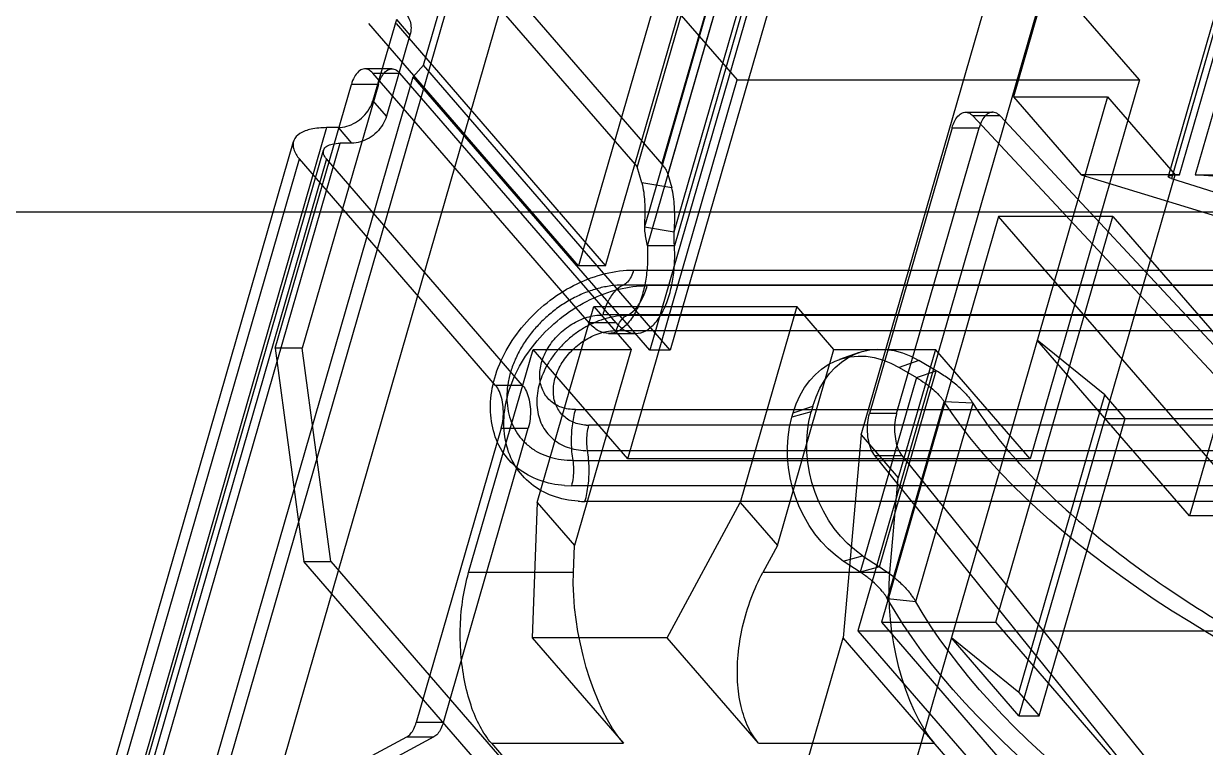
# Model space of a CAD drawing. Header units: millimetres. Extents: x -1 to 407, y -1 to 283.
# Drawn here: x 194.216 to 196.108, y 180.492 to 181.651 of the extents above; entities that cross this region are included whole.
import ezdxf

# ---------------------------------------------------------------- set-up
doc = ezdxf.new("R2010")
doc.units = ezdxf.units.MM
doc.header["$LTSCALE"] = 23.1
doc.layers.get('0').update_dxf_attribs({"linetype": 'CONTINUOUS'})
doc.layers.add('001-PCB', color=7, linetype='CONTINUOUS')

msp = doc.modelspace()

# ---------------------------------------------------------------- linework, layer by layer
at = {"color": 6, "linetype": 'Continuous'}
for p, q in [((195.11, 182.4254), (194.4788, 180.2387)), ((194.5966, 180.347), (195.1966, 182.4254)), ((194.8563, 181.584), (195.0938, 182.4067)), ((195.4296, 182.3889), (195.1046, 181.2631)), ((195.1479, 181.2631), (195.4729, 182.3889)), ((195.4764, 182.3849), (195.1983, 181.4214)), ((195.2381, 181.4255), (195.5162, 182.3889)), ((195.5255, 182.3732), (195.2473, 181.4097)), ((195.4962, 182.3172), (195.2099, 181.3254)), ((195.2578, 181.3176), (195.5443, 182.3101)), ((195.5569, 180.9923), (195.9381, 182.3129)), ((196.0258, 182.3129), (195.8008, 181.5335)), ((195.2148, 181.2947), (195.5071, 182.3072)), ((195.5504, 182.3072), (195.2581, 181.2947)), ((196.0667, 181.4085), (196.2886, 182.1771)), ((196.3133, 182.1771), (196.0914, 181.4085)), ((196.2688, 182.1688), (196.0485, 181.4059)), ((196.2721, 182.1586), (196.0538, 181.4025)), ((195.4564, 181.9504), (195.2189, 181.1277)), ((195.4889, 181.9504), (195.2514, 181.1277)), ((194.8592, 181.813), (195.1983, 181.4214)), ((194.9025, 181.813), (195.2381, 181.4255)), ((195.2067, 181.7354), (195.3583, 181.5604)), ((196.0024, 181.5604), (195.8508, 181.7354)), ((195.8475, 181.7027), (195.5519, 180.6786)), ((195.1046, 181.2631), (194.7691, 181.6506)), ((194.813, 181.6573), (194.7755, 181.5274)), ((194.8124, 181.6506), (195.1479, 181.2631)), ((194.813, 181.6573), (194.8347, 181.6323)), ((194.8347, 181.6323), (194.7972, 181.5024)), ((194.8059, 181.5782), (194.7626, 181.5782)), ((195.1215, 181.1715), (194.7751, 181.5715)), ((194.7751, 181.5715), (194.8184, 181.5715)), ((195.1648, 181.1715), (194.8184, 181.5715)), ((194.84, 181.5652), (194.8563, 181.584)), ((195.2514, 181.1277), (194.8563, 181.584)), ((194.4463, 180.2012), (194.84, 181.5652)), ((194.6191, 181.131), (194.7409, 181.5532)), ((194.7842, 181.5532), (194.6624, 181.131)), ((194.7842, 181.5532), (194.7409, 181.5532)), ((195.2189, 181.1277), (194.84, 181.5652)), ((195.1833, 180.9542), (195.3583, 181.5604)), ((195.3583, 181.5604), (196.0024, 181.5604)), ((196.0024, 181.5604), (195.8274, 180.9542)), ((195.9513, 181.5335), (195.5763, 180.2345)), ((195.8008, 181.5335), (195.9091, 181.4085)), ((195.8008, 181.5335), (195.9513, 181.5335)), ((195.9513, 181.5335), (196.0596, 181.4085)), ((194.7972, 181.5024), (194.7755, 181.5274)), ((195.7241, 181.5089), (195.7674, 181.5089)), ((195.7359, 181.503), (196.5944, 180.582)), ((195.7792, 181.503), (195.7359, 181.503)), ((196.6377, 180.582), (195.7792, 181.503)), ((194.7011, 181.4841), (194.3466, 180.256)), ((194.7197, 181.4841), (194.7011, 181.4841)), ((194.7197, 181.4841), (194.7414, 181.4591)), ((195.7024, 181.4839), (195.5704, 181.0266)), ((195.6137, 181.0266), (195.7457, 181.4839)), ((195.7024, 181.4839), (195.7457, 181.4839)), ((194.2941, 180.2345), (194.6484, 181.4618)), ((194.3683, 180.231), (194.7228, 181.4591)), ((194.7414, 181.4591), (194.7228, 181.4591)), ((194.3421, 180.2206), (194.6964, 181.448)), ((194.3104, 180.2306), (194.6578, 181.4341)), ((194.7011, 181.4341), (194.3537, 180.2306)), ((194.9718, 181.0716), (194.6578, 181.4341)), ((195.0151, 181.0716), (194.7011, 181.4341)), ((195.2058, 181.3958), (195.1983, 181.4214)), ((195.2473, 181.4097), (195.2537, 181.388)), ((195.9091, 181.4085), (196.181, 181.3255)), ((196.0667, 181.4085), (195.9091, 181.4085)), ((195.9471, 181.0188), (196.0596, 181.4085)), ((196.0538, 181.4025), (196.3004, 181.3255)), ((196.0914, 181.4085), (196.2875, 181.4085)), ((195.2537, 181.388), (195.2058, 181.3958)), ((195.2099, 181.3254), (195.2578, 181.3176)), ((195.7769, 181.342), (195.5894, 180.6925)), ((195.7724, 180.6925), (195.9599, 181.342)), ((196.7729, 180.192), (195.7769, 181.342)), ((195.9599, 181.342), (195.7769, 181.342)), ((195.9599, 181.342), (196.9558, 180.192)), ((195.2581, 181.2947), (195.2148, 181.2947)), ((195.1479, 181.2631), (195.1046, 181.2631)), ((195.1928, 181.2562), (197.5528, 181.2562)), ((197.5362, 181.2322), (195.1763, 181.2322)), ((197.5744, 181.2312), (195.2145, 181.2312)), ((195.0385, 180.884), (195.1291, 181.1979)), ((195.1291, 181.1979), (195.1887, 181.1292)), ((195.1291, 181.1979), (195.4539, 181.1979)), ((195.4539, 181.1979), (195.3633, 180.884)), ((195.5134, 181.1292), (195.4539, 181.1979)), ((197.5032, 181.1843), (195.1432, 181.1843)), ((197.5413, 181.1833), (195.1814, 181.1833)), ((195.1648, 181.1715), (195.1215, 181.1715)), ((195.1649, 181.1593), (197.5248, 181.1593)), ((195.1527, 181.1547), (195.196, 181.1547)), ((194.6191, 181.131), (194.6648, 180.7895)), ((194.6624, 181.131), (194.6191, 181.131)), ((194.7081, 180.7895), (194.6624, 181.131)), ((194.9286, 180.772), (195.0317, 181.1292)), ((195.1833, 180.9542), (195.0317, 181.1292)), ((195.0317, 181.1292), (195.1887, 181.1292)), ((195.1887, 181.1292), (195.098, 180.8153)), ((195.2514, 181.1277), (195.2189, 181.1277)), ((195.4228, 180.8153), (195.5134, 181.1292)), ((195.5134, 181.1292), (195.6758, 181.1292)), ((195.5538, 181.124), (195.5221, 181.1131)), ((195.6758, 181.1292), (195.6164, 180.9235)), ((195.8274, 180.9542), (195.6758, 181.1292)), ((195.6495, 181.1113), (195.6178, 181.1004)), ((195.6178, 181.1004), (195.6453, 181.0841)), ((195.677, 181.0951), (195.6495, 181.1113)), ((195.6453, 181.0841), (195.5553, 180.7726)), ((195.5864, 180.7813), (195.677, 181.0951)), ((195.6453, 181.0841), (195.677, 181.0951)), ((195.0151, 181.0716), (194.9718, 181.0716)), ((195.5989, 180.7302), (195.6898, 181.0454)), ((195.6446, 180.7254), (195.7362, 181.0429)), ((195.7362, 181.0429), (195.6898, 181.0454)), ((195.8096, 180.58), (195.9471, 181.0563)), ((195.0995, 181.0328), (197.4594, 181.0328)), ((195.477, 181.0292), (195.446, 181.0206)), ((195.446, 181.0206), (195.448, 181.0275)), ((195.448, 181.0275), (195.4797, 181.0384)), ((195.4797, 181.0384), (195.477, 181.0292)), ((195.6137, 181.0266), (195.5704, 181.0266)), ((196.1336, 181.0401), (196.0824, 180.8626)), ((197.4811, 181.0078), (195.1211, 181.0078)), ((194.9809, 181.0033), (194.8449, 180.5322)), ((194.8882, 180.5322), (195.0242, 181.0033)), ((194.9809, 181.0033), (195.0242, 181.0033)), ((195.5569, 180.9923), (195.5281, 180.6675)), ((195.5569, 180.9923), (195.6164, 180.9235)), ((195.1122, 180.9674), (195.1129, 180.9673)), ((195.1129, 180.9673), (195.117, 180.9672)), ((195.119, 180.9672), (197.479, 180.9672)), ((195.0953, 180.9516), (197.4552, 180.9516)), ((195.8274, 180.9542), (195.1833, 180.9542)), ((196.4077, 179.9317), (195.5789, 180.9591)), ((195.5789, 180.9591), (195.6222, 180.9591)), ((195.6222, 180.9591), (196.451, 179.9317)), ((195.0823, 180.9113), (195.0932, 180.911)), ((197.4531, 180.911), (195.0932, 180.911)), ((195.603, 180.772), (195.6164, 180.9235)), ((195.0385, 180.884), (195.0301, 180.6675)), ((195.0385, 180.884), (195.098, 180.8153)), ((195.1148, 180.886), (197.4748, 180.886)), ((195.2466, 180.6675), (195.3633, 180.884)), ((195.3633, 180.884), (195.4228, 180.8153)), ((195.0964, 180.772), (195.098, 180.8153)), ((195.4228, 180.8153), (195.3995, 180.772)), ((195.5283, 180.7904), (195.5593, 180.799)), ((195.5593, 180.799), (195.5864, 180.7813)), ((195.1844, 180.1895), (194.6648, 180.7895)), ((194.6648, 180.7895), (194.7081, 180.7895)), ((194.7081, 180.7895), (195.2277, 180.1895)), ((195.5553, 180.7726), (195.5283, 180.7904)), ((195.5864, 180.7813), (195.5553, 180.7726)), ((195.0964, 180.772), (194.9286, 180.772)), ((195.603, 180.772), (195.3995, 180.772)), ((195.5989, 180.7302), (195.6446, 180.7254)), ((195.5894, 180.6925), (196.5854, 179.5425)), ((195.5894, 180.6925), (195.7724, 180.6925)), ((196.7683, 179.5425), (195.7724, 180.6925)), ((195.0301, 180.6675), (195.1763, 180.4987)), ((195.2466, 180.6675), (195.0301, 180.6675)), ((195.3928, 180.4987), (195.2466, 180.6675)), ((195.4031, 180.2345), (195.5281, 180.6675)), ((195.7392, 180.4237), (195.5281, 180.6675)), ((195.5519, 180.6786), (195.7251, 180.4786)), ((195.5519, 180.6786), (196.1592, 180.6786)), ((195.8096, 180.5425), (195.7013, 180.6675)), ((195.8096, 180.58), (195.7013, 180.6675)), ((195.8096, 180.58), (195.842, 180.5425)), ((194.8882, 180.5322), (194.8449, 180.5322)), ((194.3104, 180.2306), (194.8298, 180.5089)), ((194.8731, 180.5089), (194.3537, 180.2306)), ((194.8298, 180.5089), (194.8731, 180.5089)), ((194.9652, 180.4987), (195.0301, 180.4237)), ((194.9652, 180.4987), (195.1763, 180.4987)), ((195.3928, 180.4987), (195.6742, 180.4987))]:
    msp.add_line(p, q, dxfattribs=at)
at = {"color": 7, "linetype": 'Continuous'}
for p, q in [((195.9471, 181.0563), (195.8388, 181.1438)), ((196.0824, 180.8626), (195.8388, 181.1438)), ((195.9795, 181.0188), (195.9471, 181.0563)), ((195.9471, 181.0188), (195.8096, 180.5425)), ((195.842, 180.5425), (195.9795, 181.0188)), ((195.9471, 181.0188), (197.311, 181.0188)), ((197.4464, 180.8626), (196.0824, 180.8626)), ((195.8096, 180.5425), (195.842, 180.5425))]:
    msp.add_line(p, q, dxfattribs=at)
at = {"color": 6, "linetype": 'Continuous'}
for centre, radius, start, end in [((195.1212, 181.0818), 0.074, 266.636, 269.9635), ((195.0953, 181.0885), 0.1369, 266.2917, 270.0122), ((195.1148, 181.0533), 0.1674, 266.2786, 270.0214)]:
    msp.add_arc(centre, radius, start, end, dxfattribs=at)
at = {"color": 6, "linetype": 'Continuous', "extrusion": (0, 0, -1)}
for centre, major_axis, ratio, start_param, end_param in [((196.0866, 181.4024), (-0.0381, 0.0032), 0.135087, -0.547189, 1.009655), ((196.1113, 181.4024), (-0.0381, 0.0032), 0.135087, 1.009655, 2.566499), ((195.5771, 180.9469), (-0.0521, 0.1671), 0.753786, -0.851944, 0.695546), ((195.6088, 180.9579), (-0.0521, 0.1671), 0.753786, -0.851946, 0.695545), ((197.081, 180.9681), (-1.4564, 0.3624), 0.423626, 5.012153, 5.860427), ((197.081, 180.9681), (-1.4079, 0.3503), 0.423626, -0.572249, -0.422759), ((195.6061, 180.9487), (-0.0521, 0.1671), 0.753786, -2.399433, -0.851941), ((195.5751, 180.9401), (-0.0521, 0.1671), 0.753786, -2.399433, -0.851944), ((195.183, 180.672), (-0.0438, 0.1993), 0.376233, -2.535443, -0.964647), ((195.6896, 180.672), (-0.0359, 0.1995), 0.402532, -2.545686, -0.974891), ((196.9702, 180.5842), (-1.4252, 0.4706), 0.441408, -1.303516, -0.455242), ((196.9702, 180.5842), (-1.3777, 0.4549), 0.441408, 4.979669, 5.827943)]:
    msp.add_ellipse(centre, major_axis=major_axis, ratio=ratio, start_param=start_param, end_param=end_param, dxfattribs=at)
at = {"color": 6, "linetype": 'Continuous'}
for points, knots in [([(194.8305, 181.6634), (194.8325, 181.6607), (194.8356, 181.6543), (194.837, 181.6434), (194.8357, 181.636), (194.8347, 181.6323)], [0, 0, 0, 0, 0.312406, 0.643127, 1, 1, 1, 1]), ([(194.7751, 181.5715), (194.7731, 181.5738), (194.7686, 181.5777), (194.7595, 181.5788), (194.7514, 181.5738), (194.745, 181.5649), (194.7421, 181.5574), (194.7409, 181.5532)], [0, 0, 0, 0, 0.186516, 0.344902, 0.517523, 0.734269, 1, 1, 1, 1]), ([(194.7842, 181.5532), (194.7854, 181.5574), (194.7883, 181.5649), (194.7947, 181.5738), (194.8028, 181.5788), (194.8119, 181.5777), (194.8164, 181.5738), (194.8184, 181.5715)], [0, 0, 0, 0, 0.265761, 0.482512, 0.655126, 0.813504, 1, 1, 1, 1]), ([(194.7197, 181.4841), (194.7245, 181.4841), (194.7343, 181.4857), (194.748, 181.4919), (194.7603, 181.5015), (194.7699, 181.5134), (194.7742, 181.5227), (194.7755, 181.5274)], [0, 0, 0, 0, 0.189263, 0.390894, 0.598495, 0.804014, 1, 1, 1, 1]), ([(194.7972, 181.5024), (194.7958, 181.4977), (194.7916, 181.4884), (194.7819, 181.4765), (194.7697, 181.4669), (194.7559, 181.4607), (194.7461, 181.4591), (194.7414, 181.4591)], [0, 0, 0, 0, 0.196011, 0.401543, 0.609144, 0.810762, 1, 1, 1, 1]), ([(195.7024, 181.4839), (195.7036, 181.4881), (195.7065, 181.4954), (195.7126, 181.5043), (195.7205, 181.5093), (195.7294, 181.5087), (195.7339, 181.5051), (195.7359, 181.503)], [0, 0, 0, 0, 0.266298, 0.484654, 0.659098, 0.817146, 1, 1, 1, 1]), ([(195.7792, 181.503), (195.7772, 181.5051), (195.7727, 181.5087), (195.7638, 181.5093), (195.7559, 181.5043), (195.7498, 181.4954), (195.7469, 181.4881), (195.7457, 181.4839)], [0, 0, 0, 0, 0.182873, 0.34093, 0.51538, 0.733731, 1, 1, 1, 1]), ([(194.7011, 181.4841), (194.6929, 181.4841), (194.6781, 181.4829), (194.6593, 181.4767), (194.6471, 181.4645), (194.6476, 181.4476), (194.6539, 181.4386), (194.6578, 181.4341)], [0, 0, 0, 0, 0.274029, 0.486947, 0.647888, 0.801387, 1, 1, 1, 1]), ([(194.7011, 181.4341), (194.6992, 181.4364), (194.696, 181.4409), (194.6958, 181.4493), (194.7018, 181.4554), (194.7113, 181.4585), (194.7187, 181.4591), (194.7228, 181.4591)], [0, 0, 0, 0, 0.198634, 0.352139, 0.513086, 0.726001, 1, 1, 1, 1]), ([(195.2381, 181.4255), (195.2396, 181.4238), (195.2422, 181.4204), (195.2454, 181.4151), (195.2468, 181.4115), (195.2473, 181.4097)], [0, 0, 0, 0, 0.366654, 0.699033, 1, 1, 1, 1]), ([(195.2058, 181.3958), (195.2086, 181.3861), (195.2111, 181.3624), (195.2107, 181.3389), (195.2099, 181.3254)], [0, 0, 0, 0, 0.428527, 1, 1, 1, 1]), ([(195.2578, 181.3176), (195.2587, 181.331), (195.259, 181.3546), (195.2565, 181.3783), (195.2537, 181.388)], [0, 0, 0, 0, 0.571473, 1, 1, 1, 1]), ([(195.2099, 181.3254), (195.21, 181.3222), (195.2106, 181.3156), (195.2123, 181.3054), (195.2139, 181.2983), (195.2148, 181.2947)], [0, 0, 0, 0, 0.305549, 0.639205, 1, 1, 1, 1]), ([(195.2581, 181.2947), (195.2579, 181.2974), (195.2577, 181.3026), (195.2575, 181.3103), (195.2577, 181.3152), (195.2578, 181.3176)], [0, 0, 0, 0, 0.355303, 0.68945, 1, 1, 1, 1]), ([(195.2148, 181.2947), (195.2153, 181.2858), (195.2154, 181.268), (195.2128, 181.2421), (195.2092, 181.2253), (195.2069, 181.2172)], [0, 0, 0, 0, 0.342264, 0.679396, 1, 1, 1, 1]), ([(195.2502, 181.2172), (195.2525, 181.2253), (195.2561, 181.2421), (195.2587, 181.268), (195.2586, 181.2858), (195.2581, 181.2947)], [0, 0, 0, 0, 0.320604, 0.657736, 1, 1, 1, 1]), ([(195.0823, 180.9113), (195.0685, 180.9122), (195.0417, 180.9175), (195.0064, 180.9368), (194.9798, 180.9662), (194.965, 181.0038), (194.962, 181.0462), (194.9706, 181.0907), (194.9909, 181.1343), (195.0206, 181.1745), (195.058, 181.2091), (195.1009, 181.2353), (195.1463, 181.2521), (195.1777, 181.2562), (195.1928, 181.2562)], [0, 0, 0, 0, 0.077138, 0.149822, 0.220677, 0.29346, 0.371056, 0.454411, 0.543555, 0.636948, 0.731882, 0.825697, 0.915326, 1, 1, 1, 1]), ([(195.1928, 181.2562), (195.1918, 181.2524), (195.1892, 181.2456), (195.1837, 181.2371), (195.1788, 181.2333), (195.1763, 181.2322)], [0, 0, 0, 0, 0.393558, 0.726571, 1, 1, 1, 1]), ([(195.1039, 180.8863), (195.09, 180.8872), (195.063, 180.8925), (195.0275, 180.912), (195.0012, 180.9418), (194.9863, 180.9792), (194.9835, 181.0214), (194.9924, 181.0656), (195.0122, 181.109), (195.0417, 181.1492), (195.079, 181.1836), (195.1219, 181.21), (195.1675, 181.227), (195.1992, 181.2312), (195.2145, 181.2312)], [0, 0, 0, 0, 0.077878, 0.150893, 0.22193, 0.294532, 0.371598, 0.454523, 0.543086, 0.635792, 0.730349, 0.824123, 0.914626, 1, 1, 1, 1]), ([(195.1763, 181.2322), (195.1696, 181.2322), (195.156, 181.2312), (195.1356, 181.2271), (195.1153, 181.2203), (195.0953, 181.2111), (195.0762, 181.1996), (195.0582, 181.1859), (195.0417, 181.1705), (195.027, 181.1535), (195.0144, 181.1353), (195.0042, 181.1163), (194.9965, 181.0967), (194.9915, 181.0771), (194.9894, 181.0577), (194.9901, 181.039), (194.9936, 181.0213), (195, 181.0049), (195.0091, 180.9902), (195.0207, 180.9775), (195.0345, 180.9671), (195.0504, 180.9592), (195.0679, 180.9539), (195.0801, 180.9523), (195.0864, 180.9518)], [0, 0, 0, 0, 0.04564, 0.093024, 0.141953, 0.192128, 0.243194, 0.294761, 0.346392, 0.397639, 0.448076, 0.497336, 0.545124, 0.591211, 0.635492, 0.678022, 0.718991, 0.758717, 0.797664, 0.836404, 0.875531, 0.915578, 0.956972, 1, 1, 1, 1]), ([(195.1763, 181.2322), (195.1714, 181.2301), (195.1616, 181.2225), (195.1506, 181.2057), (195.1454, 181.192), (195.1432, 181.1843)], [0, 0, 0, 0, 0.269646, 0.601807, 1, 1, 1, 1]), ([(195.1814, 181.1833), (195.1864, 181.1853), (195.1962, 181.193), (195.2071, 181.2098), (195.2123, 181.2235), (195.2145, 181.2312)], [0, 0, 0, 0, 0.269645, 0.601807, 1, 1, 1, 1]), ([(195.2069, 181.2172), (195.2043, 181.2083), (195.1983, 181.1921), (195.1857, 181.1719), (195.1705, 181.1583), (195.1528, 181.1531), (195.135, 181.1582), (195.1258, 181.1665), (195.1215, 181.1715)], [0, 0, 0, 0, 0.224103, 0.415062, 0.572478, 0.707045, 0.841801, 1, 1, 1, 1]), ([(195.1648, 181.1715), (195.1691, 181.1665), (195.1783, 181.1582), (195.1961, 181.1531), (195.2138, 181.1583), (195.229, 181.1719), (195.2416, 181.1921), (195.2476, 181.2083), (195.2502, 181.2172)], [0, 0, 0, 0, 0.158189, 0.292939, 0.427503, 0.584918, 0.775882, 1, 1, 1, 1]), ([(195.1814, 181.1833), (195.176, 181.1833), (195.165, 181.1825), (195.1486, 181.179), (195.1322, 181.1733), (195.1162, 181.1655), (195.1009, 181.1558), (195.0867, 181.1444), (195.0738, 181.1315), (195.0625, 181.1174), (195.0531, 181.1025), (195.0458, 181.0869), (195.0407, 181.0711), (195.0379, 181.0553), (195.0375, 181.0399), (195.0396, 181.0253), (195.044, 181.0117), (195.0508, 180.9995), (195.0597, 180.9889), (195.0706, 180.9802), (195.0832, 180.9735), (195.0973, 180.9691), (195.1071, 180.9677), (195.1122, 180.9674)], [0, 0, 0, 0, 0.047857, 0.097621, 0.149054, 0.201803, 0.255448, 0.309534, 0.363549, 0.41698, 0.469367, 0.520311, 0.569498, 0.616749, 0.66204, 0.705511, 0.747479, 0.78844, 0.829025, 0.869908, 0.911717, 0.954966, 1, 1, 1, 1]), ([(195.0995, 181.0328), (195.0919, 181.0328), (195.0771, 181.035), (195.0581, 181.0461), (195.0457, 181.0638), (195.0412, 181.0856), (195.0446, 181.1093), (195.0551, 181.1326), (195.0719, 181.1535), (195.0933, 181.1704), (195.1175, 181.1815), (195.1349, 181.1843), (195.1432, 181.1843)], [0, 0, 0, 0, 0.094861, 0.182105, 0.266584, 0.355552, 0.453357, 0.559542, 0.670943, 0.784228, 0.895716, 1, 1, 1, 1]), ([(195.1649, 181.1593), (195.166, 181.1631), (195.1685, 181.1699), (195.174, 181.1784), (195.1789, 181.1822), (195.1814, 181.1833)], [0, 0, 0, 0, 0.393568, 0.726572, 1, 1, 1, 1]), ([(195.1169, 181.0079), (195.1097, 181.0083), (195.0959, 181.0113), (195.0782, 181.0228), (195.0667, 181.0406), (195.063, 181.0624), (195.0667, 181.086), (195.0779, 181.109), (195.0947, 181.1296), (195.116, 181.146), (195.1398, 181.1566), (195.1567, 181.1593), (195.1649, 181.1593)], [0, 0, 0, 0, 0.090541, 0.175823, 0.260777, 0.351493, 0.450716, 0.558782, 0.672454, 0.786246, 0.896143, 1, 1, 1, 1]), ([(195.6453, 181.0841), (195.6501, 181.0813), (195.6591, 181.0756), (195.6713, 181.0662), (195.6783, 181.0595), (195.6815, 181.0561)], [0, 0, 0, 0, 0.363751, 0.698115, 1, 1, 1, 1]), ([(195.7251, 181.0573), (195.721, 181.0618), (195.7115, 181.0709), (195.6953, 181.0835), (195.6833, 181.0913), (195.677, 181.0951)], [0, 0, 0, 0, 0.302217, 0.63657, 1, 1, 1, 1]), ([(194.9809, 181.0033), (194.9823, 181.0081), (194.9842, 181.0181), (194.9845, 181.0334), (194.9826, 181.0482), (194.9786, 181.0612), (194.9743, 181.0687), (194.9718, 181.0716)], [0, 0, 0, 0, 0.209849, 0.429272, 0.642992, 0.836718, 1, 1, 1, 1]), ([(195.0151, 181.0716), (195.0176, 181.0687), (195.0219, 181.0612), (195.0259, 181.0482), (195.0278, 181.0334), (195.0275, 181.0181), (195.0256, 181.0081), (195.0242, 181.0033)], [0, 0, 0, 0, 0.163304, 0.357047, 0.570769, 0.790178, 1, 1, 1, 1]), ([(195.6898, 181.0454), (195.6891, 181.0467), (195.6874, 181.0491), (195.6846, 181.0526), (195.6825, 181.055), (195.6815, 181.0561)], [0, 0, 0, 0, 0.317509, 0.650763, 1, 1, 1, 1]), ([(195.7251, 181.0573), (195.7265, 181.0557), (195.7292, 181.0526), (195.733, 181.0478), (195.7352, 181.0445), (195.7362, 181.0429)], [0, 0, 0, 0, 0.349023, 0.682277, 1, 1, 1, 1]), ([(195.0995, 181.0328), (195.0971, 181.0244), (195.0936, 181.0066), (195.0922, 180.9793), (195.0938, 180.9607), (195.0953, 180.9516)], [0, 0, 0, 0, 0.321058, 0.660216, 1, 1, 1, 1]), ([(195.5789, 180.9591), (195.5765, 180.9621), (195.5724, 180.9696), (195.5686, 180.9825), (195.5668, 180.9971), (195.5672, 181.0121), (195.5691, 181.0219), (195.5704, 181.0266)], [0, 0, 0, 0, 0.165473, 0.360035, 0.5733, 0.791486, 1, 1, 1, 1]), ([(195.6137, 181.0266), (195.6124, 181.0219), (195.6105, 181.0121), (195.6101, 180.9971), (195.6119, 180.9825), (195.6157, 180.9696), (195.6198, 180.9621), (195.6222, 180.9591)], [0, 0, 0, 0, 0.208539, 0.426739, 0.640002, 0.834548, 1, 1, 1, 1]), ([(195.119, 180.9672), (195.1183, 180.9717), (195.1175, 180.9809), (195.1182, 180.9946), (195.1199, 181.0035), (195.1211, 181.0078)], [0, 0, 0, 0, 0.33542, 0.674672, 1, 1, 1, 1]), ([(195.1148, 180.886), (195.1173, 180.8944), (195.1208, 180.9121), (195.1221, 180.9395), (195.1205, 180.958), (195.119, 180.9672)], [0, 0, 0, 0, 0.321058, 0.660216, 1, 1, 1, 1]), ([(195.0953, 180.9516), (195.096, 180.947), (195.0968, 180.9378), (195.0962, 180.9242), (195.0944, 180.9152), (195.0932, 180.911)], [0, 0, 0, 0, 0.335428, 0.674674, 1, 1, 1, 1]), ([(195.8171, 180.9396), (195.8486, 180.9055), (195.9205, 180.8382), (196.0446, 180.7454), (196.1886, 180.6568), (196.3497, 180.5741), (196.4641, 180.525), (196.5235, 180.5017)], [0, 0, 0, 0, 0.166516, 0.351845, 0.554284, 0.77135, 1, 1, 1, 1]), ([(195.5864, 180.7813), (195.5927, 180.7772), (195.6046, 180.7688), (195.6205, 180.7553), (195.6297, 180.7456), (195.6337, 180.7408)], [0, 0, 0, 0, 0.361499, 0.695805, 1, 1, 1, 1]), ([(194.9652, 180.4987), (194.9581, 180.5069), (194.9454, 180.5264), (194.9312, 180.5604), (194.9211, 180.5997), (194.9155, 180.6424), (194.9146, 180.6866), (194.9186, 180.7302), (194.9247, 180.7584), (194.9286, 180.772)], [0, 0, 0, 0, 0.113445, 0.243348, 0.386841, 0.539568, 0.696351, 0.851656, 1, 1, 1, 1]), ([(195.3928, 180.4987), (195.3863, 180.5063), (195.3745, 180.5251), (195.3634, 180.5587), (195.3581, 180.598), (195.3591, 180.641), (195.3664, 180.6861), (195.3796, 180.7305), (195.3924, 180.7588), (195.3995, 180.772)], [0, 0, 0, 0, 0.103849, 0.229036, 0.367437, 0.516938, 0.676921, 0.843224, 1, 1, 1, 1]), ([(195.5908, 180.7419), (195.5877, 180.7456), (195.5809, 180.7529), (195.569, 180.7632), (195.5601, 180.7695), (195.5553, 180.7726)], [0, 0, 0, 0, 0.304528, 0.638826, 1, 1, 1, 1]), ([(195.5908, 180.7419), (195.5918, 180.7406), (195.5938, 180.7381), (195.5965, 180.7342), (195.5981, 180.7316), (195.5989, 180.7302)], [0, 0, 0, 0, 0.3476, 0.68086, 1, 1, 1, 1]), ([(195.6446, 180.7254), (195.6436, 180.7271), (195.6414, 180.7306), (195.6378, 180.7357), (195.6351, 180.7391), (195.6337, 180.7408)], [0, 0, 0, 0, 0.318946, 0.652205, 1, 1, 1, 1]), ([(194.8298, 180.5089), (194.8321, 180.5102), (194.8365, 180.5141), (194.8415, 180.5222), (194.8439, 180.5287), (194.8449, 180.5322)], [0, 0, 0, 0, 0.275629, 0.609557, 1, 1, 1, 1]), ([(194.8882, 180.5322), (194.8872, 180.5287), (194.8848, 180.5222), (194.8798, 180.5141), (194.8754, 180.5102), (194.8731, 180.5089)], [0, 0, 0, 0, 0.390443, 0.724371, 1, 1, 1, 1])]:
    msp.add_open_spline(points, degree=3, knots=knots, dxfattribs=at)
at = {"layer": '001-PCB', "color": 7, "linetype": 'Continuous'}
msp.add_line((189.7132, 181.3496), (226.5193, 181.3496), dxfattribs=at)

doc.saveas('drawing.dxf')
